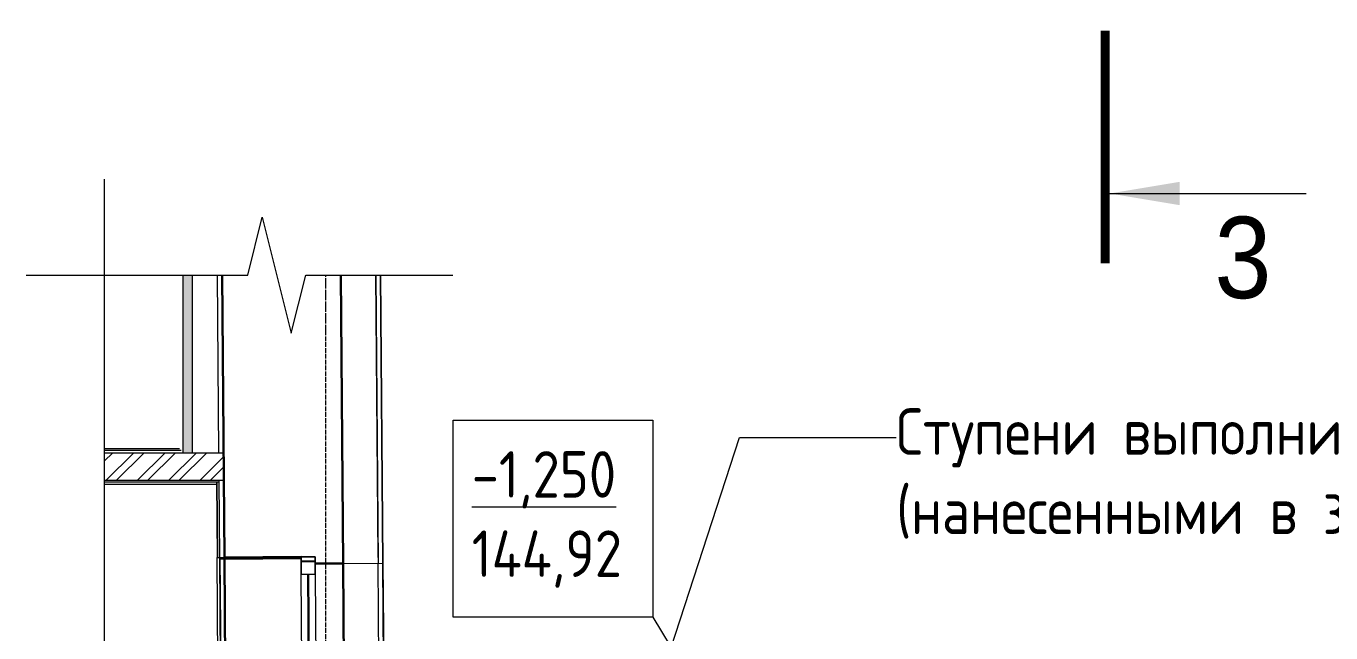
# Model space of a CAD drawing. Header units: millimetres. Extents: x 504091 to 2165846, y 135022 to 442887.
# Drawn here: x 1160201 to 1165812, y 266653 to 269263 of the extents above; entities that cross this region are included whole.
import ezdxf

# ---------------------------------------------------------------- set-up
doc = ezdxf.new("R2010")
doc.units = ezdxf.units.MM
doc.linetypes.add('ADSK_Линия сетки', pattern=[25, 20, -2.5, 0, -2.5])
doc.linetypes.add('осеваяX2', pattern=[4, 2.5, -0.5, 0.5, -0.5])
for name, color, linetype, lineweight in [('+АР_Вспомогательная', 7, 'Continuous', 9), ('+АР_Выноски', 4, 'Continuous', 9), ('_ Окна', 7, 'Continuous', 30), ('Аннотация', 7, 'Continuous', 9), ('Лестницы', 7, 'Continuous', 18), ('Окна', 7, 'Continuous', 18), ('Оси', 165, 'осеваяX2', 13), ('Стены внутренние', 7, 'Continuous', 18), ('Стены наружные', 7, 'Continuous', 18), ('Стены несущие', 7, 'Continuous', 30), ('Стены отделка', 7, 'Continuous', 30), ('Стены штриховка', 7, 'Continuous', 18)]:
    doc.layers.add(name, color=color, linetype=linetype, lineweight=lineweight)
doc.styles.add('Arial', font='arial.ttf', dxfattribs={"height": 250})
doc.styles.add('GOST Common_6', font='GOST_Common.ttf', dxfattribs={"width": 0.9, "height": 200})

# ---------------------------------------------------------------- blocks, each defined once
blk = doc.blocks.new('окна_rehau_однопольное_фрамуга_сверху - 910х2230 _нов_ ок-6-2054215-План 1-го этажа')
at = {"layer": '_ Окна', "lineweight": 18}
for p, q in [((-475, 75), (-475, 135)), ((-475, 135), (-399, 135)), ((-399, 135), (-399, 75)), ((399, 135), (399, 75)), ((475, 135), (399, 135)), ((475, 75), (475, 135)), ((-399, 75), (-475, 75)), ((399, 75), (475, 75))]:
    blk.add_line(p, q, dxfattribs=at)
at = {"layer": '_ Окна'}
for p, q in [((-455, 75), (-455, 135)), ((455, 75), (455, 135)), ((-399, 105), (399, 105))]:
    blk.add_line(p, q, dxfattribs=at)
at = {"layer": 'Окна'}
for p, q in [((-475, 135), (-475, 75)), ((-399, 135), (-475, 135)), ((-399, 135), (399, 135)), ((475, 135), (399, 135)), ((475, 75), (475, 135)), ((-475, 75), (-399, 75)), ((399, 75), (-399, 75)), ((399, 75), (475, 75))]:
    blk.add_line(p, q, dxfattribs=at)

msp = doc.modelspace()

# ---------------------------------------------------------------- hatches: boundary and pattern name
at = {"layer": 'Стены внутренние'}
msp.add_hatch(color=256, dxfattribs=at).paths.add_polyline_path([(1160916.8406, 267428.5522), (1160916.8406, 268192.0002), (1160876.8406, 268192.0002), (1160876.8406, 267428.5522)])
at = {"layer": 'Стены штриховка'}
h = msp.add_hatch(dxfattribs=at)
h.set_pattern_fill('ANSI32', color=256, scale=10)
h.set_pattern_definition([(45, (1007063.21, 259711.91), (-67.35192, 67.35192), []), (45, (1007108.11, 259711.91), (-67.35192, 67.35192), [])])
h.paths.add_polyline_path([(1161050.2816, 267428.5522), (1160537.4506, 267428.5522), (1160537.4506, 267308.5522), (1161051.0904, 267308.5522)])

# ---------------------------------------------------------------- linework, layer by layer
at = {"layer": '+АР_Вспомогательная', "color": 7, "linetype": 'Continuous', "ltscale": 50}
for points in [[(1160537.4506, 268604.825), (1160537.4506, 264490.6172), (1160787.4506, 264428.1172), (1160287.4506, 264303.1172), (1160537.4506, 264240.6172), (1160524.6806, 260546.626)], [(1160201.2776, 268192.0002), (1161154.1823, 268192.0002), (1161216.6823, 268442.0002), (1161341.6823, 267942.0002), (1161404.1823, 268192.0002), (1162036.5446, 268192.0002)]]:
    msp.add_lwpolyline(points, dxfattribs=at)
at = {"layer": '+АР_Выноски', "color": 7, "linetype": 'Continuous', "ltscale": 100}
msp.add_line((1164861.1998, 268543.3355), (1165705.6398, 268543.3355), dxfattribs=at)
at = {"layer": '+АР_Выноски', "color": 7, "linetype": 'Continuous', "ltscale": 100, "const_width": 40}
msp.add_lwpolyline([(1164841.1998, 268243.3355), (1164841.1998, 269243.3355)], dxfattribs=at)
at = {"layer": '+АР_Выноски', "color": 7, "linetype": 'Continuous', "ltscale": 100}
msp.add_solid([(1164861.1998, 268543.3355), (1165161.6499, 268593.6136), (1165161.6499, 268493.0575)], dxfattribs=at)
at = {"layer": 'Аннотация', "lineweight": 9}
for p, q in [((1162595.4643, 265421.6676), (1163269.0767, 267494.3673)), ((1163269.0767, 267494.3673), (1163942.6892, 267494.3673))]:
    msp.add_line(p, q, dxfattribs=at)
at = {"layer": 'Аннотация', "lineweight": 9, "flags": 128}
msp.add_lwpolyline([(1162038.1815, 267568.0626), (1162895.8815, 267568.0626), (1162895.8815, 266721.0626), (1162038.1815, 266721.0626)], close=True, dxfattribs=at)
at = {"layer": 'Лестницы'}
msp.add_line((1162895.8815, 266721.0626), (1163254.1132, 266129.5073), dxfattribs=at)
at = {"layer": 'Оси', "linetype": 'ADSK_Линия сетки'}
msp.add_line((1161490.0801, 259876.5323), (1161490.0801, 268192.0002), dxfattribs=at)
at = {"layer": 'Стены внутренние'}
for p, q in [((1161038.9891, 266351.8408), (1161033.9248, 266978.0203)), ((1161033.9733, 266972.0205), (1161053.9726, 266972.1823)), ((1161564.15, 266952.3077), (1161564.1581, 266951.3077))]:
    msp.add_line(p, q, dxfattribs=at)
at = {"layer": 'Стены наружные'}
for p, q in [((1161030.3276, 266027.9602), (1161022.6445, 266977.9291)), ((1161034.6441, 266978.0262), (1161042.3272, 266028.0572)), ((1161572.0673, 266062.3426), (1161564.8694, 266952.3135)), ((1161722.0623, 266063.5557), (1161714.8645, 266953.5266)), ((1161741.9499, 266063.7166), (1161734.7696, 266953.6876)), ((1161734.8639, 266953.6884), (1161742.0617, 266063.7175)), ((1161735.7696, 266953.6957), (1161742.9499, 266063.7246))]:
    msp.add_line(p, q, dxfattribs=at)
at = {"layer": 'Стены несущие'}
for p, q in [((1161053.9241, 266978.1821), (1161044.1071, 268192.0002)), ((1161564.15, 266952.3077), (1161554.1238, 268192.0002)), ((1161053.9241, 266978.1821), (1161383.9133, 266980.851)), ((1161383.9618, 266974.8511), (1161053.9726, 266972.1823)), ((1161053.9726, 266972.1823), (1161062.7795, 265972.2208)), ((1161444.154, 266951.3372), (1161564.15, 266952.3077)), ((1161564.1581, 266951.3077), (1161444.1621, 266950.3372)), ((1161591.0624, 263624.752), (1161564.1581, 266951.3077))]:
    msp.add_line(p, q, dxfattribs=at)
at = {"layer": 'Стены отделка', "lineweight": 9}
for p, q in [((1160876.8406, 267428.5522), (1160876.8406, 268192.0002)), ((1160916.8406, 267428.5522), (1160916.8406, 268192.0002)), ((1161030.281, 267428.5522), (1161024.1064, 268192.0002)), ((1161554.8432, 268192.0002), (1161564.8694, 266952.3135)), ((1161724.7789, 268192.0002), (1161734.7696, 266953.6876)), ((1161734.8639, 266953.6884), (1161724.8487, 268192.0002)), ((1161735.7696, 266953.6957), (1161725.779, 268192.0002)), ((1160860.9406, 267444.4522), (1160537.4506, 267444.4522)), ((1160537.4506, 267293.5522), (1161019.9301, 267293.5522)), ((1161020.0191, 267302.5522), (1161022.6445, 266977.9291)), ((1161033.9248, 266978.0203), (1161031.2515, 267308.5522)), ((1161022.6445, 266977.9291), (1161053.9241, 266978.1821)), ((1161564.8694, 266952.3135), (1161734.8639, 266953.6884)), ((1161734.7696, 266953.6876), (1161735.7696, 266953.6957))]:
    msp.add_line(p, q, dxfattribs=at)
at = {"layer": 'Стены штриховка'}
for p, q in [((1161704.8481, 268192.0002), (1161714.8645, 266953.5266)), ((1161714.6704, 266977.5258), (1161704.8481, 268192.0002)), ((1160867.8406, 267437.5522), (1160537.4506, 267437.5522)), ((1160537.4506, 267428.5522), (1161050.2816, 267428.5522)), ((1161051.0904, 267308.5522), (1160537.4506, 267308.5522)), ((1160537.4506, 267302.5522), (1161031.1383, 267302.5522)), ((1161022.0191, 267302.5522), (1161024.6445, 266977.9453))]:
    msp.add_line(p, q, dxfattribs=at)

# ---------------------------------------------------------------- block references
at = {"layer": 'Окна', "rotation": 270.4633818725635}
msp.add_blockref('окна_rehau_однопольное_фрамуга_сверху - 910х2230 _нов_ ок-6-2054215-План 1-го этажа', (1161312.7573, 266505.2599), dxfattribs=at)

# ---------------------------------------------------------------- texts
at = {"layer": '+АР_Выноски', "color": 7, "linetype": 'Continuous', "ltscale": 100, "style": 'Arial', "width": 0.9}
msp.add_text('3', height=350, dxfattribs=at).set_placement((1165311.1998, 268093.3355))
at = {"layer": 'Аннотация', "lineweight": 9, "char_height": 200, "attachment_point": 1, "line_spacing_factor": 1.022766, "style": 'GOST Common_6'}
for s, insert, width in [('\\pt288,576,864,1152,1440,1728,2016,2304,2592,2880,3168,3456,3744,4032,4320,4608,4896,5184,5472,5760,6048,6336,6624,6912,7200,7488,7776,8064,8352,8640,8928,9216;Ступени выполнить с противоскользящими насечками (нанесенными в заводских условиях)', (1163942.6892, 267619.5604), 7119.9), ('\\pt288,576,864,1152,1440,1728,2016,2304,2592,2880,3168,3456,3744,4032,4320,4608,4896,5184,5472,5760,6048,6336,6624,6912,7200,7488,7776,8064,8352,8640,8928,9216;{\\L-1,250\\P}144,92', (1162117.4057, 267435.1779), 866.277)]:
    msp.add_mtext(s, dxfattribs=dict(at, insert=insert, width=width))

doc.saveas('drawing.dxf')
